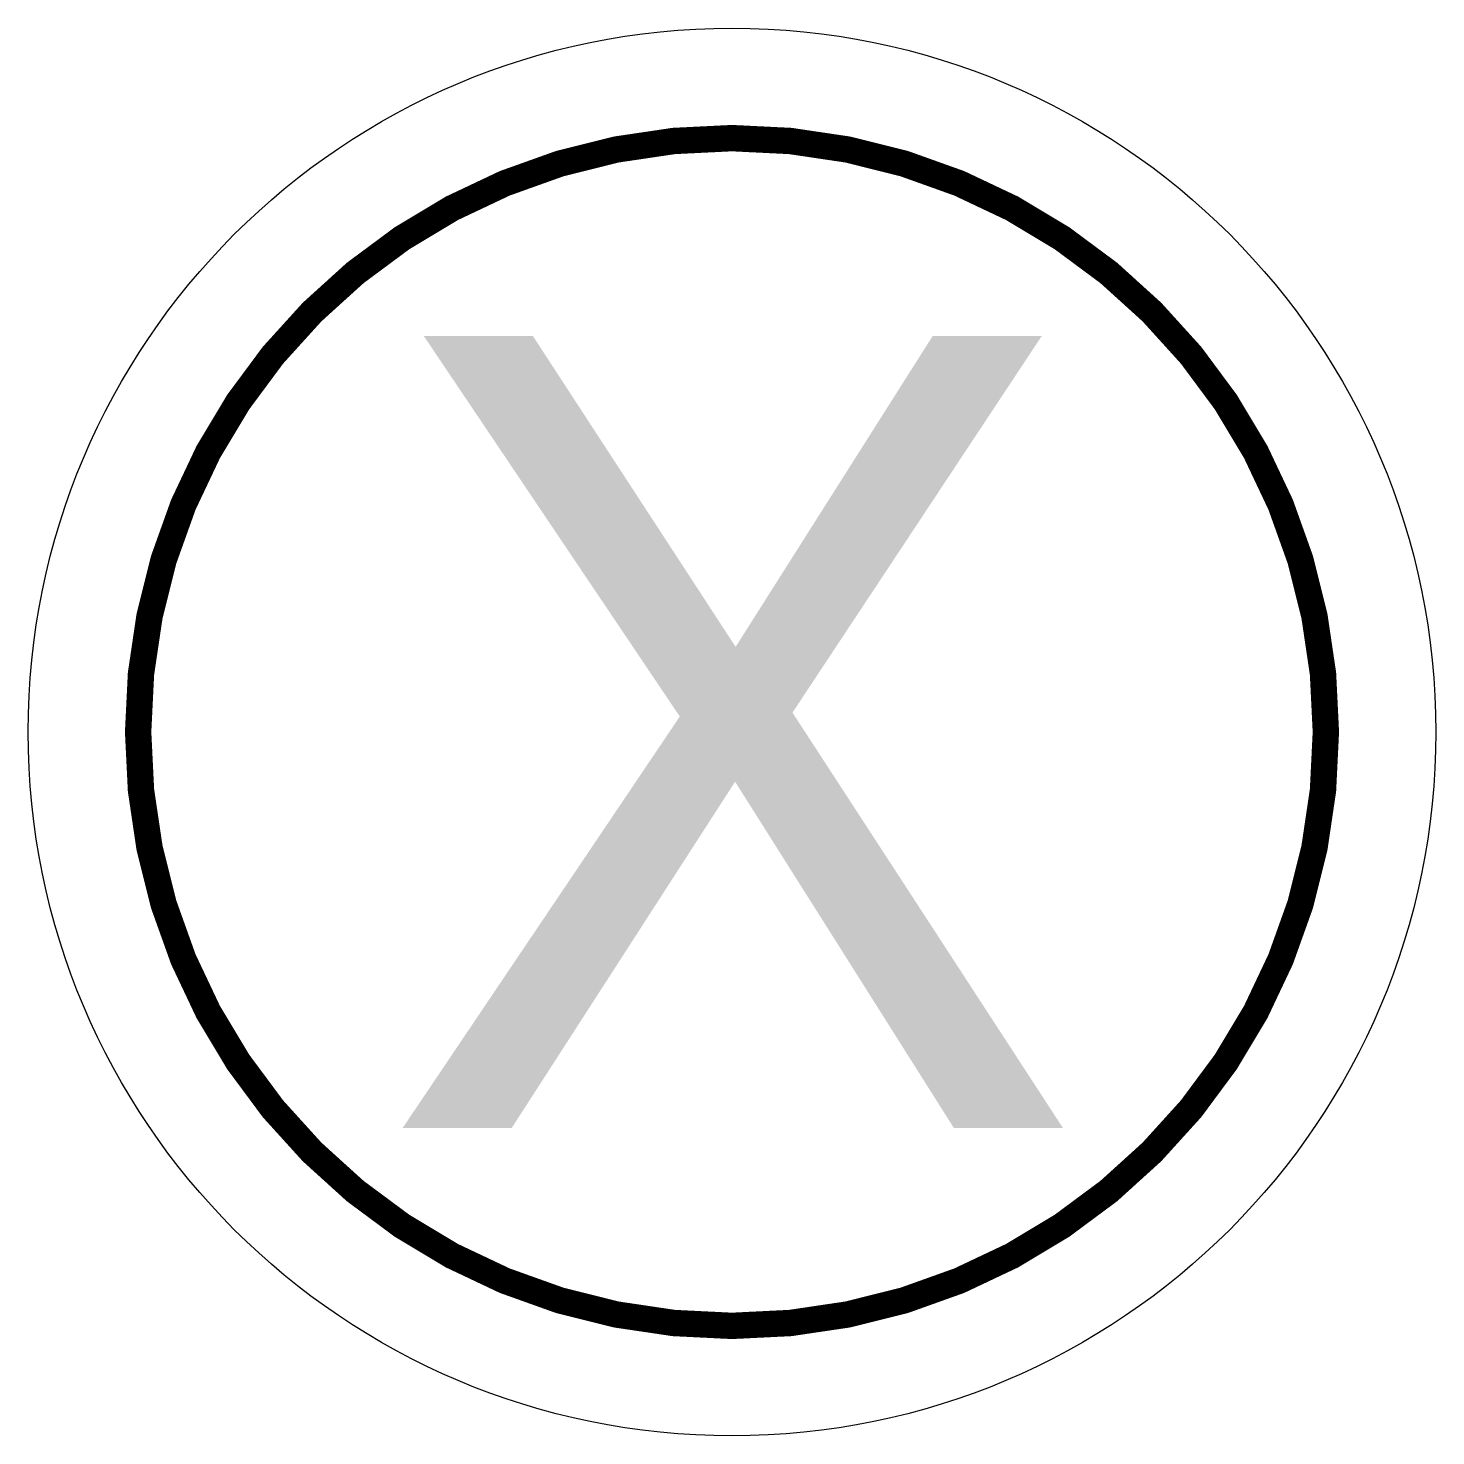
# Model space of a CAD drawing. Extents: x -8 to 8, y -8 to 8.
import ezdxf
from ezdxf.enums import TextEntityAlignment as Align

# ---------------------------------------------------------------- set-up
doc = ezdxf.new("R2010")
doc.units = 0
doc.header["$LTSCALE"] = 100
doc.layers.get('0').update_dxf_attribs({"linetype": 'CONTINUOUS'})

msp = doc.modelspace()

# ---------------------------------------------------------------- linework, layer by layer
at = {"color": 0, "const_width": 0.3}
msp.add_lwpolyline([(-6.75, 0, 1), (6.75, 0, 1)], format="xyb", close=True, dxfattribs=at)
at = {"color": 0}
msp.add_circle((0, 0), 8, dxfattribs=at)

# ---------------------------------------------------------------- texts
msp.add_attdef('X', text='1', height=9, dxfattribs=at).set_placement((0, 0), align=Align.MIDDLE)

doc.saveas('drawing.dxf')
